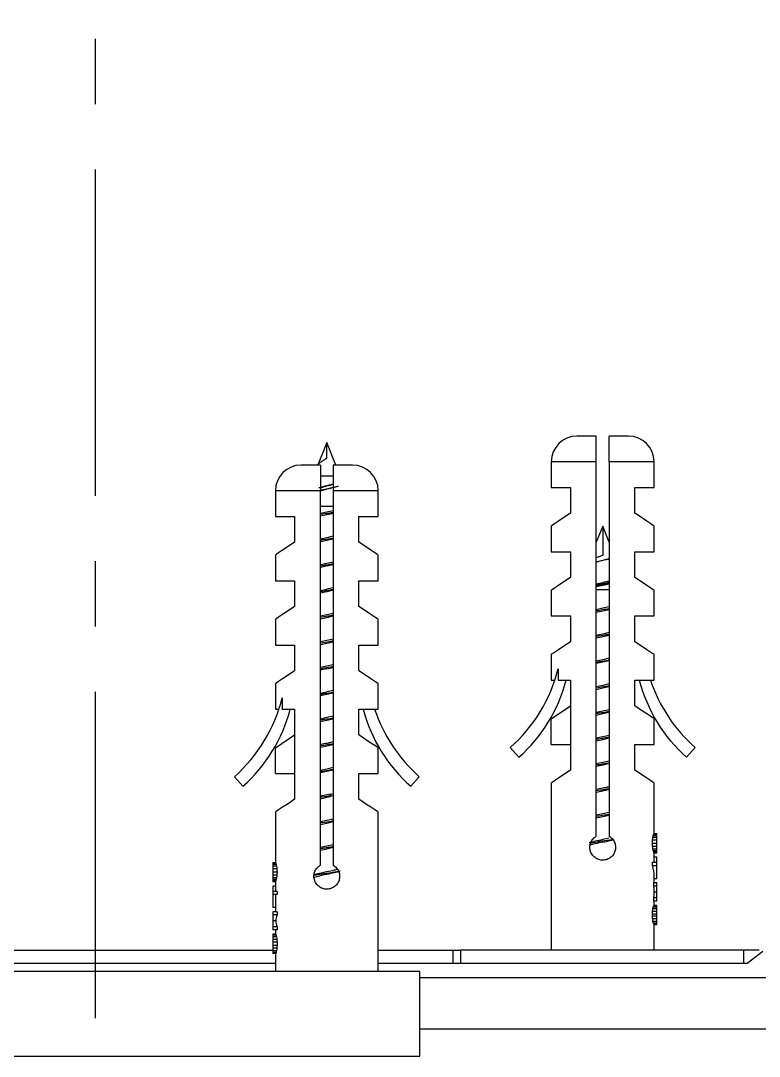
# Model space of a CAD drawing. Header units: millimetres. Extents: x 6110 to 6704, y -2661 to -1821.
# Drawn here: x 6306.5 to 6320.86, y -1891.91 to -1871.76 of the extents above; entities that cross this region are included whole.
import ezdxf

# ---------------------------------------------------------------- set-up
doc = ezdxf.new("R2010")
doc.units = ezdxf.units.MM
doc.header["$LTSCALE"] = 0.1
doc.linetypes.add('CENTERX2', pattern=[101.6, 63.5, -12.7, 12.7, -12.7])
doc.layers.get('0').update_dxf_attribs({"lineweight": 15})
doc.layers.add('CENTER', color=1, linetype='CENTERX2')

msp = doc.modelspace()

# ---------------------------------------------------------------- linework, layer by layer
at = {"linetype": 'Continuous', "lineweight": 25}
for p, q in [((6317.6938, -1879.8422), (6317.3188, -1879.8422)), ((6318.3188, -1879.8422), (6317.9438, -1879.8422)), ((6312.6267, -1880.4071), (6312.4517, -1879.9696)), ((6312.4517, -1880.2805), (6312.4517, -1879.9696)), ((6312.3267, -1880.4071), (6311.9517, -1880.4071)), ((6312.2767, -1880.4071), (6312.2774, -1880.4055)), ((6312.4363, -1880.2805), (6312.4517, -1880.2805)), ((6312.9517, -1880.4071), (6312.5767, -1880.4071)), ((6316.8188, -1880.3422), (6316.8188, -1880.8422)), ((6317.6938, -1880.3422), (6316.8188, -1880.3422)), ((6317.6938, -1887.6257), (6317.6938, -1880.3422)), ((6317.9438, -1880.3422), (6317.9438, -1887.6257)), ((6318.8188, -1880.3422), (6317.9438, -1880.3422)), ((6318.8188, -1880.8422), (6318.8188, -1880.3422)), ((6312.4517, -1880.6221), (6312.3245, -1880.6221)), ((6312.3218, -1880.9059), (6312.4517, -1880.8763)), ((6316.8188, -1880.8422), (6317.1938, -1880.8422)), ((6317.1938, -1880.8422), (6317.1938, -1881.3422)), ((6318.4438, -1880.8422), (6318.8188, -1880.8422)), ((6318.4438, -1881.3422), (6318.4438, -1880.8422)), ((6311.4517, -1880.9071), (6311.4517, -1881.4071)), ((6312.3267, -1880.9071), (6311.4517, -1880.9071)), ((6312.3267, -1888.1906), (6312.3267, -1880.9071)), ((6312.5767, -1880.9071), (6312.5767, -1888.1906)), ((6313.4517, -1880.9071), (6312.5767, -1880.9071)), ((6313.4517, -1881.4071), (6313.4517, -1880.9071)), ((6312.4517, -1881.214), (6312.3267, -1881.214)), ((6311.4517, -1881.4071), (6311.8267, -1881.4071)), ((6311.8267, -1881.4071), (6311.8267, -1881.9071)), ((6312.4517, -1881.32), (6312.3267, -1881.3472)), ((6312.3267, -1881.3964), (6312.4517, -1881.3692)), ((6313.0767, -1881.4071), (6313.4517, -1881.4071)), ((6313.0767, -1881.9071), (6313.0767, -1881.4071)), ((6316.8188, -1881.5922), (6316.8188, -1882.0922)), ((6317.8188, -1881.5922), (6317.6938, -1881.9047)), ((6317.9438, -1881.9066), (6317.8188, -1881.5922)), ((6317.8188, -1881.5922), (6317.8188, -1882.1637)), ((6318.8188, -1882.0922), (6318.8188, -1881.5922)), ((6312.4517, -1881.82), (6312.3267, -1881.8473)), ((6312.3267, -1881.8963), (6312.4517, -1881.8691)), ((6312.5767, -1881.7927), (6312.4517, -1881.82)), ((6312.4517, -1881.8691), (6312.5767, -1881.8419)), ((6311.4517, -1882.1571), (6311.4517, -1882.6571)), ((6312.5767, -1882.2928), (6312.4517, -1882.32)), ((6313.4517, -1882.6571), (6313.4517, -1882.1571)), ((6316.8188, -1882.0922), (6317.1938, -1882.0922)), ((6317.1938, -1882.0922), (6317.1938, -1882.5922)), ((6317.8822, -1882.2447), (6317.8188, -1882.2628)), ((6317.9438, -1882.2447), (6317.8822, -1882.2447)), ((6318.4438, -1882.0922), (6318.8188, -1882.0922)), ((6318.4438, -1882.5922), (6318.4438, -1882.0922)), ((6312.4517, -1882.32), (6312.3267, -1882.3472)), ((6312.4517, -1882.3691), (6312.3267, -1882.3963)), ((6312.4517, -1882.3691), (6312.5767, -1882.3419)), ((6311.4517, -1882.6571), (6311.8267, -1882.6571)), ((6311.8267, -1882.6571), (6311.8267, -1883.1571)), ((6313.0767, -1882.6571), (6313.4517, -1882.6571)), ((6313.0767, -1883.1571), (6313.0767, -1882.6571)), ((6317.9438, -1882.6629), (6317.8188, -1882.6914)), ((6312.3267, -1882.8471), (6312.4517, -1882.82)), ((6312.4517, -1882.8691), (6312.3267, -1882.8962)), ((6312.5767, -1882.7928), (6312.4517, -1882.82)), ((6312.5767, -1882.8419), (6312.4517, -1882.8691)), ((6316.8188, -1882.8422), (6316.8188, -1883.3422)), ((6317.9438, -1882.8366), (6317.8188, -1882.8366)), ((6318.8188, -1883.3422), (6318.8188, -1882.8422)), ((6312.5767, -1883.2928), (6312.4517, -1883.32)), ((6317.8188, -1883.1926), (6317.6938, -1883.2198)), ((6317.6938, -1883.269), (6317.8188, -1883.2417)), ((6317.9438, -1883.1654), (6317.8188, -1883.1926)), ((6317.8188, -1883.2417), (6317.9438, -1883.2145)), ((6311.4517, -1883.4071), (6311.4517, -1883.9071)), ((6312.4517, -1883.32), (6312.3267, -1883.3472)), ((6312.3267, -1883.3964), (6312.4517, -1883.3692)), ((6312.4517, -1883.3692), (6312.5767, -1883.342)), ((6313.4517, -1883.9071), (6313.4517, -1883.4071)), ((6316.8188, -1883.3422), (6317.1938, -1883.3422)), ((6317.1938, -1883.3422), (6317.1938, -1883.8422)), ((6318.4438, -1883.3422), (6318.8188, -1883.3422)), ((6318.4438, -1883.8422), (6318.4438, -1883.3422)), ((6317.8188, -1883.6926), (6317.6938, -1883.7199)), ((6317.9438, -1883.6654), (6317.8188, -1883.6926)), ((6312.4517, -1883.82), (6312.3267, -1883.8473)), ((6312.3267, -1883.8964), (6312.4517, -1883.8691)), ((6312.5767, -1883.7928), (6312.4517, -1883.82)), ((6312.4517, -1883.8691), (6312.5767, -1883.8419)), ((6317.6938, -1883.7689), (6317.8188, -1883.7417)), ((6317.8188, -1883.7417), (6317.9438, -1883.7145)), ((6311.4517, -1883.9071), (6311.8267, -1883.9071)), ((6311.8267, -1883.9071), (6311.8267, -1884.4071)), ((6313.0767, -1883.9071), (6313.4517, -1883.9071)), ((6313.0767, -1884.4071), (6313.0767, -1883.9071)), ((6316.8188, -1884.0922), (6316.8188, -1884.5922)), ((6318.8188, -1884.5922), (6318.8188, -1884.0922)), ((6312.5767, -1884.2928), (6312.4517, -1884.32)), ((6317.8188, -1884.1926), (6317.6938, -1884.2198)), ((6317.8188, -1884.2417), (6317.6938, -1884.2689)), ((6317.9438, -1884.1654), (6317.8188, -1884.1926)), ((6317.9438, -1884.2145), (6317.8188, -1884.2417)), ((6312.4517, -1884.32), (6312.3267, -1884.3473)), ((6312.4517, -1884.3691), (6312.3267, -1884.3963)), ((6312.4517, -1884.3691), (6312.5767, -1884.3419)), ((6316.9528, -1884.3688), (6316.9528, -1884.5922)), ((6311.4517, -1884.6571), (6311.4517, -1885.1571)), ((6313.4517, -1885.1571), (6313.4517, -1884.6571)), ((6316.8188, -1884.5922), (6316.8875, -1884.5922)), ((6316.9528, -1884.5922), (6317.1938, -1884.5922)), ((6317.1938, -1884.5922), (6317.1938, -1886.3422)), ((6317.8188, -1884.6926), (6317.6938, -1884.7198)), ((6317.9473, -1884.6648), (6317.8188, -1884.6926)), ((6318.4438, -1884.5922), (6318.8188, -1884.5922)), ((6318.4438, -1885.0922), (6318.4438, -1884.5922)), ((6312.5767, -1884.7928), (6312.4517, -1884.82)), ((6312.5767, -1884.8419), (6312.4517, -1884.8691)), ((6317.6938, -1884.769), (6317.8188, -1884.7418)), ((6317.8188, -1884.7418), (6317.9473, -1884.7139)), ((6311.5857, -1884.9338), (6311.5857, -1885.1571)), ((6316.8188, -1885.3422), (6317.1938, -1885.0922)), ((6311.4517, -1885.1571), (6311.5204, -1885.1571)), ((6311.5857, -1885.1571), (6311.8267, -1885.1571)), ((6311.8267, -1885.1571), (6311.8267, -1886.9071)), ((6312.5767, -1885.2928), (6312.4517, -1885.32)), ((6313.0767, -1885.6571), (6313.0767, -1885.1571)), ((6313.0767, -1885.1571), (6313.4517, -1885.1571)), ((6317.8188, -1885.1926), (6317.6938, -1885.2198)), ((6317.6938, -1885.269), (6317.8188, -1885.2418)), ((6317.9438, -1885.1654), (6317.8188, -1885.1926)), ((6317.8188, -1885.2418), (6317.9438, -1885.2145)), ((6312.4517, -1885.32), (6312.3267, -1885.3472)), ((6312.3267, -1885.3964), (6312.4517, -1885.3692)), ((6312.4517, -1885.3692), (6312.5767, -1885.342)), ((6316.8188, -1885.8422), (6316.8188, -1885.3422)), ((6318.8188, -1885.8422), (6318.8188, -1885.3422)), ((6311.4517, -1885.9071), (6311.8267, -1885.6571)), ((6317.8188, -1885.6926), (6317.6938, -1885.7199)), ((6317.9438, -1885.6654), (6317.8188, -1885.6926)), ((6317.8188, -1885.7417), (6317.9438, -1885.7145)), ((6311.4517, -1886.4071), (6311.4517, -1885.9071)), ((6312.3267, -1885.8964), (6312.4517, -1885.8692)), ((6312.5767, -1885.7928), (6312.4517, -1885.82)), ((6312.4517, -1885.8692), (6312.5767, -1885.8419)), ((6313.4517, -1886.4071), (6313.4517, -1885.9071)), ((6316.0206, -1885.9032), (6316.1863, -1886.0904)), ((6316.8188, -1885.8422), (6317.1938, -1885.8422)), ((6317.6938, -1885.7689), (6317.8188, -1885.7417)), ((6318.4438, -1885.8422), (6318.8188, -1885.8422)), ((6318.4438, -1886.3422), (6318.4438, -1885.8422)), ((6319.4512, -1886.0904), (6319.617, -1885.9032)), ((6312.4517, -1886.32), (6312.3267, -1886.3473)), ((6312.5767, -1886.2927), (6312.4517, -1886.32)), ((6317.8188, -1886.1926), (6317.6938, -1886.2198)), ((6317.8188, -1886.2417), (6317.6938, -1886.2691)), ((6317.9438, -1886.1654), (6317.8188, -1886.1926)), ((6317.9438, -1886.2145), (6317.8188, -1886.2417)), ((6310.6535, -1886.4681), (6310.8193, -1886.6553)), ((6311.4517, -1886.4071), (6311.8267, -1886.4071)), ((6312.4517, -1886.3691), (6312.3267, -1886.3963)), ((6312.5767, -1886.3419), (6312.4517, -1886.3691)), ((6313.0767, -1886.4071), (6313.4517, -1886.4071)), ((6313.0767, -1886.9071), (6313.0767, -1886.4071)), ((6314.2499, -1886.4681), (6314.0842, -1886.6553)), ((6316.8188, -1886.5922), (6316.8188, -1889.8422)), ((6317.8188, -1886.6926), (6317.6938, -1886.7198)), ((6318.8188, -1887.5713), (6318.8188, -1886.5922)), ((6312.4517, -1886.82), (6312.3267, -1886.8472)), ((6312.3267, -1886.8964), (6312.4517, -1886.8692)), ((6312.517, -1886.8061), (6312.4517, -1886.82)), ((6312.4517, -1886.8692), (6312.5169, -1886.8552)), ((6312.5169, -1886.8552), (6312.5387, -1886.8306)), ((6312.517, -1886.8061), (6312.5767, -1886.7924)), ((6312.5767, -1886.8416), (6312.517, -1886.8552)), ((6317.6938, -1886.769), (6317.8188, -1886.7418)), ((6311.4517, -1887.1571), (6311.4517, -1888.1362)), ((6312.4517, -1887.32), (6312.3267, -1887.3472)), ((6312.5767, -1887.2927), (6312.4517, -1887.32)), ((6313.4517, -1890.2571), (6313.4517, -1887.1571)), ((6317.8188, -1887.1926), (6317.6938, -1887.2198)), ((6317.6938, -1887.269), (6317.8188, -1887.2418)), ((6317.9438, -1887.1654), (6317.8188, -1887.1926)), ((6317.8188, -1887.2418), (6317.9438, -1887.2146)), ((6312.3267, -1887.3964), (6312.4517, -1887.3692)), ((6312.4517, -1887.3692), (6312.5767, -1887.342)), ((6317.9357, -1887.6671), (6317.8188, -1887.6926)), ((6318.7897, -1887.6963), (6318.8688, -1887.6963)), ((6318.797, -1887.6443), (6318.8688, -1887.6443)), ((6318.8033, -1887.613), (6318.8688, -1887.613)), ((6318.8099, -1887.5922), (6318.8688, -1887.5922)), ((6318.8137, -1887.5818), (6318.8688, -1887.5818)), ((6318.8176, -1887.5713), (6318.8688, -1887.5713)), ((6318.8688, -1887.5818), (6318.8688, -1887.5713)), ((6318.8688, -1887.5922), (6318.8688, -1887.5818)), ((6318.8688, -1887.613), (6318.8688, -1887.5922)), ((6318.8688, -1887.6443), (6318.8688, -1887.613)), ((6318.8688, -1887.6963), (6318.8688, -1887.6443)), ((6318.8688, -1887.7588), (6318.8688, -1887.6963)), ((6312.4517, -1887.82), (6312.3267, -1887.8472)), ((6312.3267, -1887.8964), (6312.4517, -1887.8692)), ((6312.5767, -1887.7928), (6312.4517, -1887.82)), ((6312.4517, -1887.8692), (6312.5767, -1887.842)), ((6318.787, -1887.7588), (6318.8688, -1887.7588)), ((6318.7897, -1887.8213), (6318.8688, -1887.8213)), ((6318.797, -1887.8734), (6318.8688, -1887.8734)), ((6318.8033, -1887.9047), (6318.8688, -1887.9047)), ((6318.8099, -1887.9255), (6318.8688, -1887.9255)), ((6318.8688, -1887.8213), (6318.8688, -1887.7588)), ((6318.8688, -1887.8734), (6318.8688, -1887.8213)), ((6318.8688, -1887.9047), (6318.8688, -1887.8734)), ((6318.8688, -1887.9255), (6318.8688, -1887.9047)), ((6318.8688, -1887.9359), (6318.8688, -1887.9255)), ((6318.787, -1888.1963), (6318.787, -1888.1338)), ((6318.787, -1888.1338), (6318.8688, -1888.1338)), ((6318.8137, -1887.9359), (6318.8688, -1887.9359)), ((6318.8176, -1887.9463), (6318.8688, -1887.9463)), ((6318.8188, -1888.1338), (6318.8188, -1887.9463)), ((6318.8188, -1888.0297), (6318.8688, -1888.0297)), ((6318.8688, -1887.9463), (6318.8688, -1887.9359)), ((6318.8688, -1888.1338), (6318.8688, -1888.0297)), ((6318.8688, -1888.1963), (6318.8688, -1888.1338)), ((6311.4017, -1888.1362), (6311.4529, -1888.1362)), ((6311.4017, -1888.1362), (6311.4017, -1888.1467)), ((6311.4568, -1888.1467), (6311.4017, -1888.1467)), ((6311.4017, -1888.1467), (6311.4017, -1888.1571)), ((6311.4606, -1888.1571), (6311.4017, -1888.1571)), ((6311.4017, -1888.1571), (6311.4017, -1888.1779)), ((6311.4672, -1888.1779), (6311.4017, -1888.1779)), ((6311.4017, -1888.1779), (6311.4017, -1888.2092)), ((6311.4735, -1888.2092), (6311.4017, -1888.2092)), ((6311.4017, -1888.2092), (6311.4017, -1888.2612)), ((6311.4808, -1888.2612), (6311.4017, -1888.2612)), ((6311.4017, -1888.2612), (6311.4017, -1888.3237)), ((6311.4835, -1888.3237), (6311.4017, -1888.3237)), ((6311.4017, -1888.3237), (6311.4017, -1888.3862)), ((6318.787, -1888.1963), (6318.8688, -1888.1963)), ((6318.8688, -1888.4463), (6318.8688, -1888.1963)), ((6311.4808, -1888.3862), (6311.4017, -1888.3862)), ((6311.4017, -1888.3862), (6311.4017, -1888.4383)), ((6311.4735, -1888.4383), (6311.4017, -1888.4383)), ((6311.4017, -1888.4383), (6311.4017, -1888.4696)), ((6311.4672, -1888.4696), (6311.4017, -1888.4696)), ((6311.4017, -1888.4696), (6311.4017, -1888.4904)), ((6311.4606, -1888.4904), (6311.4017, -1888.4904)), ((6311.4017, -1888.4904), (6311.4017, -1888.5008)), ((6311.4568, -1888.5008), (6311.4017, -1888.5008)), ((6311.4017, -1888.5008), (6311.4017, -1888.5112)), ((6311.4529, -1888.5112), (6311.4017, -1888.5112)), ((6311.4517, -1888.5112), (6311.4517, -1888.5946)), ((6318.8147, -1888.5922), (6318.8147, -1888.5297)), ((6318.8147, -1888.5297), (6318.8688, -1888.5297)), ((6318.8188, -1888.5297), (6318.8188, -1888.4139)), ((6318.8188, -1888.4463), (6318.8688, -1888.4463)), ((6318.8688, -1888.5922), (6318.8688, -1888.5297)), ((6311.4568, -1888.5946), (6311.4017, -1888.5946)), ((6311.4017, -1888.5946), (6311.4017, -1888.6987)), ((6311.4017, -1888.6987), (6311.4017, -1888.7612)), ((6311.4835, -1888.6987), (6311.4017, -1888.6987)), ((6311.4568, -1888.5946), (6311.4568, -1888.6987)), ((6311.4835, -1888.6987), (6311.4835, -1888.7612)), ((6318.8147, -1888.5922), (6318.8688, -1888.5922)), ((6318.8188, -1888.7464), (6318.8188, -1888.6671)), ((6318.8188, -1888.7068), (6318.8688, -1888.7068)), ((6318.8688, -1888.7068), (6318.8688, -1888.5922)), ((6318.8688, -1888.8213), (6318.8688, -1888.7068)), ((6311.4835, -1888.7612), (6311.4017, -1888.7612)), ((6311.4017, -1888.7612), (6311.4017, -1889.0112)), ((6311.4568, -1888.7612), (6311.4568, -1889.0112)), ((6318.8147, -1888.8838), (6318.8147, -1888.8213)), ((6318.8147, -1888.8213), (6318.8688, -1888.8213)), ((6318.8147, -1888.8838), (6318.8688, -1888.8838)), ((6318.8188, -1888.9776), (6318.8188, -1888.8838)), ((6318.8688, -1888.8838), (6318.8688, -1888.8213)), ((6311.4568, -1889.0112), (6311.4017, -1889.0112)), ((6311.4835, -1889.0946), (6311.4017, -1889.0946)), ((6311.4017, -1889.0946), (6311.4017, -1889.1571)), ((6311.4517, -1889.0112), (6311.4517, -1889.0946)), ((6311.4835, -1889.0946), (6311.4835, -1889.1571)), ((6318.787, -1889.1755), (6318.787, -1889.1338)), ((6318.787, -1889.1338), (6318.8688, -1889.1338)), ((6318.7897, -1889.0818), (6318.8688, -1889.0818)), ((6318.797, -1889.0297), (6318.8688, -1889.0297)), ((6318.8033, -1888.9984), (6318.8688, -1888.9984)), ((6318.8113, -1888.9776), (6318.8688, -1888.9776)), ((6318.8188, -1888.9672), (6318.8688, -1888.9672)), ((6318.8688, -1888.9776), (6318.8688, -1888.9672)), ((6318.8688, -1888.9984), (6318.8688, -1888.9776)), ((6318.8688, -1889.0297), (6318.8688, -1888.9984)), ((6318.8688, -1889.0818), (6318.8688, -1889.0297)), ((6318.8688, -1889.1338), (6318.8688, -1889.0818)), ((6318.8688, -1889.1755), (6318.8688, -1889.1338)), ((6311.4835, -1889.1571), (6311.4017, -1889.1571)), ((6311.4017, -1889.1571), (6311.4017, -1889.2717)), ((6311.458, -1889.2717), (6311.4017, -1889.2717)), ((6311.4017, -1889.2717), (6311.4017, -1889.3862)), ((6318.787, -1889.1755), (6318.8688, -1889.1755)), ((6318.7897, -1889.2276), (6318.8688, -1889.2276)), ((6318.797, -1889.2797), (6318.8688, -1889.2797)), ((6318.8033, -1889.3109), (6318.8688, -1889.3109)), ((6318.8113, -1889.3318), (6318.8688, -1889.3318)), ((6318.8188, -1889.8422), (6318.8188, -1889.3318)), ((6318.8188, -1889.3422), (6318.8688, -1889.3422)), ((6318.8688, -1889.2276), (6318.8688, -1889.1755)), ((6318.8688, -1889.2797), (6318.8688, -1889.2276)), ((6318.8688, -1889.3109), (6318.8688, -1889.2797)), ((6318.8688, -1889.3318), (6318.8688, -1889.3109)), ((6318.8688, -1889.3422), (6318.8688, -1889.3318)), ((6311.4835, -1889.3862), (6311.4017, -1889.3862)), ((6311.4017, -1889.3862), (6311.4017, -1889.4487)), ((6311.4835, -1889.4487), (6311.4017, -1889.4487)), ((6311.4592, -1889.5321), (6311.4017, -1889.5321)), ((6311.4017, -1889.5321), (6311.4017, -1889.5529)), ((6311.4517, -1889.4487), (6311.4517, -1889.5321)), ((6311.4835, -1889.3862), (6311.4835, -1889.4487)), ((6311.4672, -1889.5529), (6311.4017, -1889.5529)), ((6311.4017, -1889.5529), (6311.4017, -1889.5842)), ((6311.4735, -1889.5842), (6311.4017, -1889.5842)), ((6311.4017, -1889.5842), (6311.4017, -1889.6362)), ((6311.4808, -1889.6362), (6311.4017, -1889.6362)), ((6311.4017, -1889.6362), (6311.4017, -1889.6883)), ((6311.4835, -1889.6883), (6311.4017, -1889.6883)), ((6311.4017, -1889.6883), (6311.4017, -1889.7508)), ((6311.4835, -1889.6883), (6311.4835, -1889.7508)), ((6304.5017, -1889.8422), (6311.4017, -1889.8422)), ((6311.4835, -1889.7508), (6311.4017, -1889.7508)), ((6311.4017, -1889.7508), (6311.4017, -1889.8029)), ((6311.4808, -1889.8029), (6311.4017, -1889.8029)), ((6311.4017, -1889.8029), (6311.4017, -1889.855)), ((6311.4735, -1889.855), (6311.4017, -1889.855)), ((6311.4017, -1889.855), (6311.4017, -1889.8862)), ((6311.4672, -1889.8862), (6311.4017, -1889.8862)), ((6311.4017, -1889.8862), (6311.4017, -1889.9071)), ((6311.4592, -1889.9071), (6311.4017, -1889.9071)), ((6311.4517, -1889.9071), (6311.4517, -1890.2571)), ((6313.4517, -1889.8422), (6314.9085, -1889.8422)), ((6314.9085, -1890.1008), (6314.9085, -1889.8422)), ((6314.9085, -1889.8422), (6315.0547, -1889.8422)), ((6315.0547, -1889.8422), (6315.0547, -1890.1008)), ((6320.5547, -1889.8422), (6315.0547, -1889.8422)), ((6320.5547, -1889.8422), (6320.5547, -1890.1008)), ((6320.8646, -1889.8422), (6320.5547, -1889.8422)), ((6320.9366, -1889.8685), (6320.6269, -1890.1008)), ((6311.4517, -1890.1008), (6304.4517, -1890.1008)), ((6320.6269, -1890.1008), (6313.4517, -1890.1008)), ((6314.2642, -1890.2571), (6301.6392, -1890.2571)), ((6314.2642, -1891.9071), (6314.2642, -1890.2571)), ((6314.2642, -1890.3764), (6340.2086, -1890.3764)), ((6314.2642, -1891.376), (6340.2086, -1891.376)), ((6301.6392, -1891.9071), (6314.2642, -1891.9071))]:
    msp.add_line(p, q, dxfattribs=at)
at = {"linetype": 'Continuous', "lineweight": 25, "flags": 128}
for points in [[(6317.1938, -1881.3422), (6317.0647, -1881.4282), (6316.9597, -1881.4982), (6316.8823, -1881.5498), (6316.8348, -1881.5815), (6316.8188, -1881.5922)], [(6318.8188, -1881.5922), (6318.8028, -1881.5815), (6318.7553, -1881.5498), (6318.6778, -1881.4982), (6318.5729, -1881.4282), (6318.4438, -1881.3422)], [(6311.8267, -1881.9071), (6311.6976, -1881.9931), (6311.5927, -1882.0631), (6311.5152, -1882.1147), (6311.4677, -1882.1464), (6311.4517, -1882.1571)], [(6313.4517, -1882.1571), (6313.4357, -1882.1464), (6313.3882, -1882.1147), (6313.3107, -1882.0631), (6313.2058, -1881.9931), (6313.0767, -1881.9071)], [(6317.1938, -1882.5922), (6317.0647, -1882.6782), (6316.9597, -1882.7482), (6316.8823, -1882.7998), (6316.8348, -1882.8315), (6316.8188, -1882.8422)], [(6318.8188, -1882.8422), (6318.8028, -1882.8315), (6318.7553, -1882.7998), (6318.6778, -1882.7482), (6318.5729, -1882.6782), (6318.4438, -1882.5922)], [(6311.8267, -1883.1571), (6311.6976, -1883.2431), (6311.5927, -1883.3131), (6311.5152, -1883.3647), (6311.4677, -1883.3964), (6311.4517, -1883.4071)], [(6313.4517, -1883.4071), (6313.4357, -1883.3964), (6313.3882, -1883.3647), (6313.3107, -1883.3131), (6313.2058, -1883.2431), (6313.0767, -1883.1571)], [(6317.1938, -1883.8422), (6317.0647, -1883.9282), (6316.9597, -1883.9982), (6316.8823, -1884.0498), (6316.8348, -1884.0815), (6316.8188, -1884.0922)], [(6318.8188, -1884.0922), (6318.8028, -1884.0815), (6318.7553, -1884.0498), (6318.6778, -1883.9982), (6318.5729, -1883.9282), (6318.4438, -1883.8422)], [(6311.8267, -1884.4071), (6311.6976, -1884.4931), (6311.5927, -1884.5631), (6311.5152, -1884.6147), (6311.4677, -1884.6464), (6311.4517, -1884.6571)], [(6313.4517, -1884.6571), (6313.4357, -1884.6464), (6313.3882, -1884.6147), (6313.3107, -1884.5631), (6313.2058, -1884.4931), (6313.0767, -1884.4071)], [(6318.8188, -1885.3422), (6318.8028, -1885.3315), (6318.7553, -1885.2998), (6318.6778, -1885.2482), (6318.5729, -1885.1782), (6318.4438, -1885.0922)], [(6313.4517, -1885.9071), (6313.4357, -1885.8964), (6313.3882, -1885.8647), (6313.3107, -1885.8131), (6313.2058, -1885.7431), (6313.0767, -1885.6571)], [(6317.1938, -1886.3422), (6317.0647, -1886.4282), (6316.9597, -1886.4982), (6316.8823, -1886.5498), (6316.8348, -1886.5815), (6316.8188, -1886.5922)], [(6318.8188, -1886.5922), (6318.8028, -1886.5815), (6318.7553, -1886.5498), (6318.6778, -1886.4982), (6318.5729, -1886.4282), (6318.4438, -1886.3422)], [(6311.8267, -1886.9071), (6311.6976, -1886.9931), (6311.5927, -1887.0631), (6311.5152, -1887.1147), (6311.4677, -1887.1464), (6311.4517, -1887.1571)], [(6312.5387, -1886.8307), (6312.5278, -1886.8184), (6312.517, -1886.8061)], [(6313.4517, -1887.1571), (6313.4357, -1887.1464), (6313.3882, -1887.1147), (6313.3107, -1887.0631), (6313.2058, -1886.9931), (6313.0767, -1886.9071)]]:
    msp.add_lwpolyline(points, dxfattribs=at)
at = {"linetype": 'Continuous', "lineweight": 25}
for centre, radius, start, end in [((6317.3188, -1880.3422), 0.5, 90, 180), ((6318.3188, -1880.3422), 0.5, 0, 90), ((6311.9517, -1880.9071), 0.5, 90, 180), ((6312.9517, -1880.9071), 0.5, 0, 90), ((6314.0058, -1883.6288), 3.0385, 311.536, 345.90318), ((6314.1715, -1883.8159), 3.0385, 311.536, 345.19848), ((6321.466, -1883.8159), 3.0385, 194.80152, 228.464), ((6321.6318, -1883.6288), 3.0385, 198.48518, 228.464), ((6308.6387, -1884.1937), 3.0385, 311.536, 345.90318), ((6308.8045, -1884.3808), 3.0385, 311.536, 345.19848), ((6316.099, -1884.3808), 3.0385, 194.80152, 228.464), ((6316.2647, -1884.1937), 3.0385, 198.48518, 228.464)]:
    msp.add_arc(centre, radius, start, end, dxfattribs=at)
for centre, major_axis, ratio, start_param, end_param in [((6317.8188, -1886.2901), (0, 5.875), 0.1702127, 4.4597087, 4.4706806), ((6317.8188, -1887.3057), (0, 1.6319), 0.6127668, 4.4706806, 4.5034247), ((6317.8188, -1887.4411), (1, 0), 0.9791668, 6.074221, 6.1067393), ((6317.8188, -1887.5271), (1, 0), 0.4895843, 6.1067393, 6.1498115), ((6317.8188, -1887.5488), (1, 0), 0.3263874, 6.1498115, 6.1819487), ((6317.8188, -1887.562), (1, 0), 0.1958349, 6.1819487, 6.2352947), ((6317.8188, -1889.2276), (0, 5.875), 0.1702127, 4.9540974, 4.9650692), ((6317.8188, -1888.212), (0, 1.6319), 0.6127654, 4.9213533, 4.9540974), ((6317.8188, -1888.0765), (1, 0), 0.9791668, 0.1764461, 0.2089643), ((6317.8188, -1887.9906), (1, 0), 0.4895843, 0.1333738, 0.1764461), ((6317.8188, -1887.9689), (1, 0), 0.3263874, 0.1012367, 0.1333738), ((6317.8188, -1887.9557), (1, 0), 0.1958326, 0.0478906, 0.1012367), ((6312.4517, -1888.1269), (1, 0), 0.1958348, 3.1894833, 3.2428293), ((6312.4517, -1888.1137), (1, 0), 0.3263877, 3.2428293, 3.2749664), ((6312.4517, -1888.092), (1, 0), 0.4895842, 3.2749664, 3.3180387), ((6312.4517, -1888.006), (1, 0), 0.9791667, 3.3180387, 3.3505569), ((6312.4517, -1887.8706), (0, 1.6319), 0.6127669, 1.7797606, 1.8125047), ((6312.4517, -1886.855), (0, 5.875), 0.1702128, 1.8125047, 1.8234766), ((6312.4517, -1889.7925), (0, 5.875), 0.1702128, 1.3181161, 1.3290879), ((6317.8188, -1888.4139), (1, 0), 0.8703706, 0, 0.2526803), ((6312.4517, -1888.5206), (1, 0), 0.1958326, 3.040356, 3.093702), ((6312.4517, -1888.5338), (1, 0), 0.3263877, 3.0082189, 3.040356), ((6312.4517, -1888.5555), (1, 0), 0.4895842, 2.9651466, 3.0082189), ((6312.4517, -1888.6415), (1, 0), 0.9791667, 2.9326284, 2.9651466), ((6312.4517, -1888.7769), (0, 1.6319), 0.6127655, 1.3290879, 1.3618321), ((6317.8188, -1888.6671), (1, 0), 0.8285256, 0, 0.0905492), ((6317.8188, -1888.7464), (1, 0), 0.828526, 6.1926361, 6.2831853), ((6317.8188, -1887.9099), (0, 4.8958), 0.2042553, 4.4597087, 4.4706806), ((6317.8188, -1888.6911), (0, 1.6319), 0.6127658, 4.4706806, 4.5034247), ((6317.8188, -1888.8265), (1, 0), 0.9791668, 6.074221, 6.1067393), ((6317.8188, -1888.9297), (1, 0), 0.3916667, 6.1067393, 6.1605376), ((6312.4517, -1889.3642), (1, 0), 0.8285255, 2.8889124, 3.0296569), ((6312.4517, -1889.1791), (1, 0), 0.8285259, 3.2535284, 3.3942729), ((6317.8188, -1890.3995), (0, 4.8958), 0.2042553, 4.9540974, 4.9650692), ((6317.8188, -1889.6182), (0, 1.6319), 0.6127659, 4.9213533, 4.9540974), ((6317.8188, -1889.4828), (1, 0), 0.9791668, 0.1764461, 0.2089643), ((6317.8188, -1889.3797), (1, 0), 0.3916665, 0.1226477, 0.1764461), ((6312.4517, -1889.4842), (1, 0), 0.3916668, 3.2642403, 3.3180387), ((6312.4517, -1889.381), (1, 0), 0.9791667, 3.3180387, 3.3505569), ((6312.4517, -1889.2456), (0, 1.6319), 0.6127662, 1.7797606, 1.8125047), ((6312.4517, -1888.4644), (0, 4.8958), 0.2042553, 1.8125047, 1.8234766), ((6312.4517, -1889.955), (1, 0), 0.3916667, 2.9651466, 3.018945), ((6312.4517, -1890.0581), (1, 0), 0.9791666, 2.9326284, 2.9651466), ((6312.4517, -1890.1935), (0, 1.6319), 0.612766, 1.3290879, 1.3618321), ((6312.4517, -1890.9748), (0, 4.8958), 0.2042553, 1.3181161, 1.3290879)]:
    msp.add_ellipse(centre, major_axis=major_axis, ratio=ratio, start_param=start_param, end_param=end_param, dxfattribs=at)
for points, knots in [([(6317.6938, -1880.3422), (6317.6938, -1880.2863), (6317.6938, -1880.1747), (6317.6938, -1880.0258), (6317.6938, -1879.9129), (6317.6938, -1879.8513), (6317.6938, -1879.8448), (6317.6938, -1879.8422)], [0, 0, 0, 0, 0.2113759, 0.4227368, 0.6345563, 0.8478636, 1, 1, 1, 1]), ([(6317.9438, -1880.3422), (6317.9438, -1880.2863), (6317.9438, -1880.1747), (6317.9438, -1880.0258), (6317.9438, -1879.9129), (6317.9438, -1879.8513), (6317.9438, -1879.8448), (6317.9438, -1879.8422)], [0, 0, 0, 0, 0.2113759, 0.4227368, 0.6345563, 0.8478636, 1, 1, 1, 1]), ([(6312.4517, -1879.9696), (6312.4011, -1880.0978), (6312.3489, -1880.2297), (6312.2959, -1880.3614), (6312.2944, -1880.3652)], [0, 0, 0, 0, 0.9713626, 1, 1, 1, 1]), ([(6312.2774, -1880.4055), (6312.2823, -1880.3968), (6312.2937, -1880.3768), (6312.3306, -1880.3485), (6312.3644, -1880.3266), (6312.3811, -1880.3159), (6312.402, -1880.3027), (6312.42, -1880.291), (6312.4363, -1880.2805)], [0, 0, 0, 0, 0.2302536, 0.5295751, 0.7007198, 0.7483683, 0.772242, 1, 1, 1, 1]), ([(6312.3267, -1880.4071), (6312.3267, -1880.4128), (6312.3267, -1880.4241), (6312.3267, -1880.5141), (6312.3267, -1880.6448), (6312.3267, -1880.7839), (6312.3267, -1880.8735), (6312.3267, -1880.9071)], [0, 0, 0, 0, 0.2226895, 0.4443143, 0.6597009, 0.8724363, 1, 1, 1, 1]), ([(6312.5767, -1880.4071), (6312.5767, -1880.4128), (6312.5767, -1880.4241), (6312.5767, -1880.5141), (6312.5767, -1880.6448), (6312.5767, -1880.7839), (6312.5767, -1880.8735), (6312.5767, -1880.9071)], [0, 0, 0, 0, 0.2226895, 0.4443143, 0.6597009, 0.8724363, 1, 1, 1, 1]), ([(6312.5767, -1880.6221), (6312.559, -1880.6221), (6312.5199, -1880.6221), (6312.4759, -1880.6221), (6312.4517, -1880.6221)], [0, 0, 0, 0, 0.4512471, 1, 1, 1, 1]), ([(6312.4517, -1880.8097), (6312.4072, -1880.8208), (6312.3506, -1880.8349), (6312.3045, -1880.8484), (6312.2946, -1880.8513)], [0, 0, 0, 0, 0.78602883, 1, 1, 1, 1]), ([(6312.6712, -1880.8198), (6312.6619, -1880.8227), (6312.6359, -1880.8309), (6312.5632, -1880.8487), (6312.4505, -1880.8724), (6312.362, -1880.8903), (6312.3198, -1880.8989)], [0, 0, 0, 0, 0.1049719, 0.2964569, 0.6642726, 1, 1, 1, 1]), ([(6312.3234, -1880.845), (6312.3378, -1880.8413), (6312.3798, -1880.8306), (6312.4658, -1880.8088), (6312.5427, -1880.7902), (6312.5762, -1880.7783), (6312.5767, -1880.7782)], [0, 0, 0, 0, 0.1702616, 0.4958665, 0.9929906, 1, 1, 1, 1]), ([(6312.5767, -1880.7749), (6312.5608, -1880.7797), (6312.5219, -1880.7915), (6312.4778, -1880.803), (6312.4517, -1880.8097)], [0, 0, 0, 0, 0.4099224, 1, 1, 1, 1]), ([(6312.5516, -1880.853), (6312.5487, -1880.8538), (6312.5181, -1880.8616), (6312.4832, -1880.8693), (6312.4517, -1880.8763)], [0, 0, 0, 0, 0.0965549, 1, 1, 1, 1]), ([(6312.5767, -1881.214), (6312.5759, -1881.214), (6312.5388, -1881.214), (6312.4947, -1881.214), (6312.4517, -1881.214)], [0, 0, 0, 0, 0.0220427, 1, 1, 1, 1]), ([(6312.3267, -1881.3648), (6312.3283, -1881.3645), (6312.3847, -1881.3546), (6312.4774, -1881.3411), (6312.5553, -1881.3278), (6312.5767, -1881.3241)], [0, 0, 0, 0, 0.0206699, 0.7310789, 1, 1, 1, 1]), ([(6312.5767, -1881.2929), (6312.5759, -1881.2931), (6312.5387, -1881.3022), (6312.4947, -1881.3112), (6312.4517, -1881.32)], [0, 0, 0, 0, 0.0219382, 1, 1, 1, 1]), ([(6312.4517, -1881.3692), (6312.4825, -1881.3627), (6312.5258, -1881.3536), (6312.5653, -1881.3445), (6312.5767, -1881.3419)], [0, 0, 0, 0, 0.7121381, 1, 1, 1, 1]), ([(6312.3267, -1881.8651), (6312.3472, -1881.8616), (6312.4243, -1881.8485), (6312.5171, -1881.8349), (6312.5743, -1881.8249), (6312.5767, -1881.8245)], [0, 0, 0, 0, 0.257623, 0.9681691, 1, 1, 1, 1]), ([(6317.8188, -1882.1637), (6317.8012, -1882.1702), (6317.7641, -1882.1839), (6317.7208, -1882.1991), (6317.6985, -1882.2077), (6317.6938, -1882.2095)], [0, 0, 0, 0, 0.4147873, 0.8770951, 1, 1, 1, 1]), ([(6317.8188, -1882.2628), (6317.784, -1882.2721), (6317.7406, -1882.2838), (6317.7015, -1882.2949), (6317.6938, -1882.2971)], [0, 0, 0, 0, 0.8021955, 1, 1, 1, 1]), ([(6317.8188, -1882.2628), (6317.7817, -1882.2726), (6317.7375, -1882.2843), (6317.6998, -1882.2953), (6317.6938, -1882.297)], [0, 0, 0, 0, 0.8411327, 1, 1, 1, 1]), ([(6317.8822, -1882.2447), (6317.9017, -1882.2388), (6317.9238, -1882.232), (6317.9416, -1882.2252), (6317.9438, -1882.2244)], [0, 0, 0, 0, 0.8805385, 1, 1, 1, 1]), ([(6312.3267, -1882.365), (6312.367, -1882.3584), (6312.4501, -1882.3448), (6312.5337, -1882.3313), (6312.5767, -1882.3243)], [0, 0, 0, 0, 0.4844826, 1, 1, 1, 1]), ([(6317.6938, -1882.7306), (6317.7174, -1882.726), (6317.79, -1882.712), (6317.8799, -1882.6955), (6317.9339, -1882.6832), (6317.9438, -1882.681)], [0, 0, 0, 0, 0.282348, 0.8688778, 1, 1, 1, 1]), ([(6317.6938, -1882.7192), (6317.6948, -1882.719), (6317.7324, -1882.7097), (6317.7762, -1882.7004), (6317.8188, -1882.6914)], [0, 0, 0, 0, 0.0263153, 1, 1, 1, 1]), ([(6312.3267, -1882.8648), (6312.3874, -1882.8551), (6312.4728, -1882.8416), (6312.5534, -1882.8281), (6312.5767, -1882.8242)], [0, 0, 0, 0, 0.7099724, 1, 1, 1, 1]), ([(6317.6938, -1882.7466), (6317.717, -1882.7427), (6317.7404, -1882.7388), (6317.7666, -1882.7346), (6317.7736, -1882.7335), (6317.8243, -1882.7255), (6317.8855, -1882.7158), (6317.9345, -1882.7067), (6317.9438, -1882.705)], [0, 0, 0, 0, 0.2828174, 0.2855016, 0.3069048, 0.3660269, 0.8804331, 1, 1, 1, 1]), ([(6317.6938, -1882.7695), (6317.7003, -1882.768), (6317.7323, -1882.7607), (6317.7973, -1882.7471), (6317.8766, -1882.7305), (6317.9242, -1882.7198), (6317.9438, -1882.7153)], [0, 0, 0, 0, 0.082558, 0.4063705, 0.7549307, 1, 1, 1, 1]), ([(6317.8188, -1882.8366), (6317.7807, -1882.8366), (6317.7369, -1882.8366), (6317.6987, -1882.8366), (6317.6938, -1882.8366)], [0, 0, 0, 0, 0.8704475, 1, 1, 1, 1]), ([(6317.6938, -1883.2376), (6317.735, -1883.2309), (6317.8183, -1883.2173), (6317.9017, -1883.2037), (6317.9438, -1883.1969)], [0, 0, 0, 0, 0.4950198, 1, 1, 1, 1]), ([(6312.3267, -1883.3649), (6312.3307, -1883.3642), (6312.366, -1883.358), (6312.4433, -1883.3461), (6312.5241, -1883.3333), (6312.5674, -1883.326), (6312.5767, -1883.3244)], [0, 0, 0, 0, 0.0518361, 0.4597355, 0.8844438, 1, 1, 1, 1]), ([(6317.6938, -1883.7373), (6317.6945, -1883.7372), (6317.7498, -1883.7274), (6317.8426, -1883.714), (6317.9215, -1883.7005), (6317.9438, -1883.6968)], [0, 0, 0, 0, 0.0091158, 0.7209475, 1, 1, 1, 1]), ([(6312.3267, -1883.8649), (6312.33, -1883.8643), (6312.3857, -1883.8544), (6312.4777, -1883.841), (6312.5547, -1883.828), (6312.5767, -1883.8243)], [0, 0, 0, 0, 0.0429121, 0.7264965, 1, 1, 1, 1]), ([(6317.6938, -1884.2377), (6317.7134, -1884.2343), (6317.7895, -1884.2213), (6317.8822, -1884.2078), (6317.9405, -1884.1976), (6317.9438, -1884.197)], [0, 0, 0, 0, 0.2470285, 0.9573077, 1, 1, 1, 1]), ([(6312.3267, -1884.3648), (6312.335, -1884.3635), (6312.4012, -1884.3523), (6312.4926, -1884.3387), (6312.5632, -1884.3266), (6312.5767, -1884.3242)], [0, 0, 0, 0, 0.1034163, 0.827823, 1, 1, 1, 1]), ([(6317.6938, -1884.7374), (6317.7399, -1884.73), (6317.8238, -1884.7165), (6317.9065, -1884.703), (6317.9438, -1884.6969)], [0, 0, 0, 0, 0.5499187, 1, 1, 1, 1]), ([(6312.3267, -1884.8471), (6312.3282, -1884.8468), (6312.3655, -1884.8377), (6312.4095, -1884.8287), (6312.4517, -1884.82)], [0, 0, 0, 0, 0.0402868, 1, 1, 1, 1]), ([(6312.3267, -1884.865), (6312.3351, -1884.8635), (6312.3998, -1884.8522), (6312.493, -1884.8387), (6312.5633, -1884.8265), (6312.5767, -1884.8242)], [0, 0, 0, 0, 0.1080531, 0.8297607, 1, 1, 1, 1]), ([(6312.4517, -1884.8691), (6312.4095, -1884.8778), (6312.3655, -1884.8868), (6312.3282, -1884.8959), (6312.3267, -1884.8962)], [0, 0, 0, 0, 0.9599147, 1, 1, 1, 1]), ([(6317.6938, -1885.2374), (6317.7031, -1885.2359), (6317.744, -1885.229), (6317.8305, -1885.2156), (6317.9034, -1885.2035), (6317.9438, -1885.1968)], [0, 0, 0, 0, 0.1168435, 0.5103288, 1, 1, 1, 1]), ([(6312.3267, -1885.3649), (6312.355, -1885.3602), (6312.4282, -1885.3482), (6312.5168, -1885.3346), (6312.5683, -1885.3258), (6312.5767, -1885.3244)], [0, 0, 0, 0, 0.3445499, 0.8929622, 1, 1, 1, 1]), ([(6317.6938, -1885.7374), (6317.7019, -1885.736), (6317.7137, -1885.734), (6317.7265, -1885.732), (6317.7308, -1885.7313), (6317.7313, -1885.7312), (6317.7314, -1885.7312), (6317.7316, -1885.7312), (6317.7326, -1885.731), (6317.7369, -1885.7303), (6317.7751, -1885.7241), (6317.8431, -1885.7134), (6317.9113, -1885.7027), (6317.9417, -1885.6975), (6317.9438, -1885.6971)], [0, 0, 0, 0, 0.1017686, 0.1474587, 0.1531699, 0.153889, 0.1539785, 0.1540078, 0.1563103, 0.1662606, 0.2052923, 0.6156013, 0.9730968, 1, 1, 1, 1]), ([(6312.4517, -1885.82), (6312.4145, -1885.8277), (6312.3704, -1885.8369), (6312.3326, -1885.846), (6312.3267, -1885.8474)], [0, 0, 0, 0, 0.8441358, 1, 1, 1, 1]), ([(6312.3267, -1885.8648), (6312.3601, -1885.8594), (6312.4329, -1885.8475), (6312.5198, -1885.834), (6312.5674, -1885.826), (6312.5767, -1885.8244)], [0, 0, 0, 0, 0.4044065, 0.8830481, 1, 1, 1, 1]), ([(6317.6938, -1886.2376), (6317.7327, -1886.2312), (6317.8157, -1886.2177), (6317.8994, -1886.2041), (6317.9438, -1886.1969)], [0, 0, 0, 0, 0.4692786, 1, 1, 1, 1]), ([(6312.3267, -1886.365), (6312.3358, -1886.3634), (6312.4014, -1886.352), (6312.4944, -1886.3384), (6312.564, -1886.3264), (6312.5767, -1886.3242)], [0, 0, 0, 0, 0.1162256, 0.8389082, 1, 1, 1, 1]), ([(6317.6938, -1886.7374), (6317.6948, -1886.7372), (6317.7374, -1886.7299), (6317.8252, -1886.7164), (6317.9064, -1886.7032), (6317.9438, -1886.697)], [0, 0, 0, 0, 0.0126532, 0.545406, 1, 1, 1, 1]), ([(6317.9438, -1886.6653), (6317.9306, -1886.6683), (6317.8908, -1886.6774), (6317.8477, -1886.6865), (6317.8188, -1886.6926)], [0, 0, 0, 0, 0.3303032, 1, 1, 1, 1]), ([(6317.8188, -1886.7418), (6317.8477, -1886.7357), (6317.8908, -1886.7266), (6317.9306, -1886.7175), (6317.9438, -1886.7145)], [0, 0, 0, 0, 0.6696423, 1, 1, 1, 1]), ([(6312.3267, -1886.865), (6312.3361, -1886.8634), (6312.4021, -1886.852), (6312.4757, -1886.8405), (6312.5387, -1886.8307)], [0, 0, 0, 0, 0.1432909, 1, 1, 1, 1]), ([(6312.3267, -1887.3649), (6312.3402, -1887.3626), (6312.409, -1887.3512), (6312.4981, -1887.3375), (6312.5649, -1887.3263), (6312.5767, -1887.3243)], [0, 0, 0, 0, 0.1666436, 0.8520872, 1, 1, 1, 1]), ([(6317.6938, -1887.2376), (6317.7333, -1887.2312), (6317.8163, -1887.2176), (6317.9, -1887.204), (6317.9438, -1887.1969)], [0, 0, 0, 0, 0.4758473, 1, 1, 1, 1]), ([(6317.8188, -1887.6926), (6317.7691, -1887.703), (6317.6718, -1887.7234), (6317.5959, -1887.7438), (6317.5587, -1887.7538)], [0, 0, 0, 0, 0.51072472, 1, 1, 1, 1]), ([(6317.9438, -1887.6257), (6317.9669, -1887.6422), (6318.013, -1887.6753), (6318.0563, -1887.7505), (6318.0734, -1887.8338), (6318.0619, -1887.9174), (6318.0246, -1887.992), (6317.9644, -1888.0512), (6317.8871, -1888.0877), (6317.8023, -1888.0963), (6317.7206, -1888.077), (6317.6497, -1888.0326), (6317.5964, -1887.9667), (6317.5678, -1887.8861), (6317.5675, -1887.8011), (6317.5945, -1887.7223), (6317.6394, -1887.6622), (6317.678, -1887.6363), (6317.6938, -1887.6257)], [0, 0, 0, 0, 0.0649897, 0.1299795, 0.1945053, 0.257183, 0.3195649, 0.383608, 0.4487262, 0.5126898, 0.5751274, 0.6379268, 0.7024215, 0.7674462, 0.8308663, 0.8930647, 0.9563047, 1, 1, 1, 1]), ([(6317.5875, -1887.7561), (6317.6022, -1887.7533), (6317.6676, -1887.7406), (6317.8142, -1887.7183), (6317.9373, -1887.6984), (6317.9995, -1887.6878), (6318.0061, -1887.6868), (6318.0112, -1887.6858), (6318.0123, -1887.6856)], [0, 0, 0, 0, 0.1213526, 0.5382026, 0.9543421, 0.9583162, 0.9911855, 1, 1, 1, 1]), ([(6317.8188, -1887.7417), (6317.8691, -1887.7313), (6317.9427, -1887.7161), (6318.0003, -1887.7009), (6318.0185, -1887.696)], [0, 0, 0, 0, 0.6838727, 1, 1, 1, 1]), ([(6312.3267, -1887.8648), (6312.3274, -1887.8647), (6312.3487, -1887.8611), (6312.4007, -1887.8528), (6312.4848, -1887.8395), (6312.5455, -1887.8296), (6312.5767, -1887.8245)], [0, 0, 0, 0, 0.0086435, 0.2642103, 0.6218976, 1, 1, 1, 1]), ([(6317.8188, -1887.7417), (6317.769, -1887.7522), (6317.6772, -1887.7713), (6317.6056, -1887.7905), (6317.5729, -1887.7993)], [0, 0, 0, 0, 0.5429535, 1, 1, 1, 1]), ([(6312.4517, -1888.32), (6312.402, -1888.3305), (6312.3056, -1888.3507), (6312.2304, -1888.3709), (6312.1939, -1888.3806)], [0, 0, 0, 0, 0.5156927, 1, 1, 1, 1]), ([(6312.5767, -1888.1906), (6312.5998, -1888.2071), (6312.646, -1888.2402), (6312.6892, -1888.3154), (6312.7063, -1888.3987), (6312.6949, -1888.4823), (6312.6575, -1888.5569), (6312.5974, -1888.6161), (6312.52, -1888.6526), (6312.4353, -1888.6612), (6312.3535, -1888.6419), (6312.2826, -1888.5975), (6312.2294, -1888.5316), (6312.2007, -1888.451), (6312.2004, -1888.366), (6312.2275, -1888.2872), (6312.2723, -1888.2271), (6312.3109, -1888.2012), (6312.3267, -1888.1906)], [0, 0, 0, 0, 0.0649853, 0.129976, 0.1945032, 0.257181, 0.3195666, 0.3836049, 0.4487291, 0.512693, 0.5751255, 0.6379258, 0.7024204, 0.7674473, 0.8308677, 0.8930684, 0.9563087, 1, 1, 1, 1]), ([(6312.2051, -1888.3859), (6312.2545, -1888.3772), (6312.3595, -1888.3587), (6312.5327, -1888.3324), (6312.6338, -1888.3147), (6312.6788, -1888.3068)], [0, 0, 0, 0, 0.3293566, 0.7011656, 1, 1, 1, 1]), ([(6312.6584, -1888.2726), (6312.638, -1888.278), (6312.5783, -1888.2938), (6312.502, -1888.3096), (6312.4517, -1888.32)], [0, 0, 0, 0, 0.3416966, 1, 1, 1, 1]), ([(6312.7121, -1888.3079), (6312.6749, -1888.3179), (6312.5988, -1888.3383), (6312.5014, -1888.3587), (6312.4517, -1888.3691)], [0, 0, 0, 0, 0.4901008, 1, 1, 1, 1]), ([(6312.4517, -1888.3691), (6312.4019, -1888.3796), (6312.3099, -1888.3988), (6312.2381, -1888.418), (6312.2052, -1888.4268)], [0, 0, 0, 0, 0.541634, 1, 1, 1, 1])]:
    msp.add_open_spline(points, degree=3, knots=knots, dxfattribs=at)
at = {"layer": 'CENTER'}
msp.add_line((6307.9517, -2033.4061), (6307.9517, -1871.7627), dxfattribs=at)

doc.saveas('drawing.dxf')
